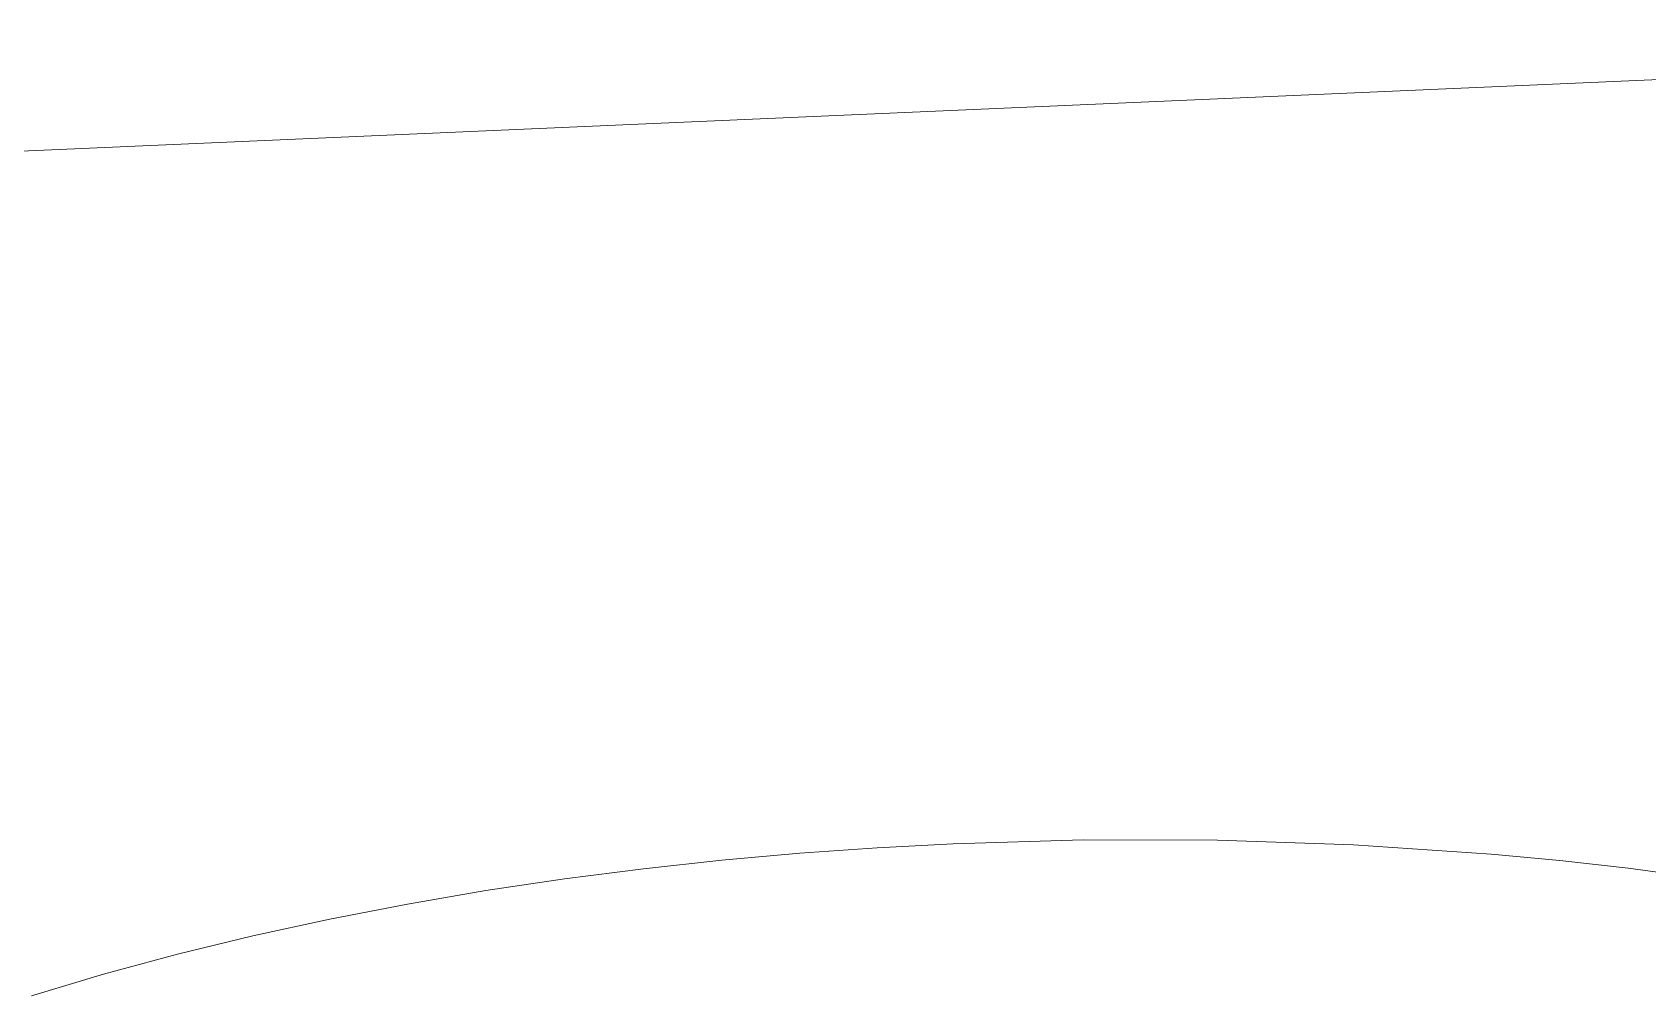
# Model space of a CAD drawing. Header units: millimetres. Extents: x 492 to 7139, y 278 to 5201.
# Drawn here: x 6157.4 to 6213.1, y 2947.8 to 2981 of the extents above; entities that cross this region are included whole.
import ezdxf

# ---------------------------------------------------------------- set-up
doc = ezdxf.new("R2010")
doc.units = ezdxf.units.MM
doc.layers.add('ZANO_R', color=7, linetype='Continuous', lineweight=0)

msp = doc.modelspace()

# ---------------------------------------------------------------- linework, layer by layer
at = {"layer": 'ZANO_R'}
for p, q in [((6250.788, 2980.979), (6000.071, 2970.017)), ((6186.537, 2952.88), (6189.162, 2953.018)), ((6189.162, 2953.018), (6193.651, 2953.147)), ((6193.651, 2953.147), (6198.263, 2953.138)), ((6198.263, 2953.138), (6202.958, 2952.978)), ((6202.958, 2952.978), (6207.692, 2952.658)), ((6178.489, 2952.157), (6181.192, 2952.451)), ((6181.192, 2952.451), (6183.878, 2952.691)), ((6183.878, 2952.691), (6186.537, 2952.88)), ((6207.692, 2952.658), (6210.058, 2952.436)), ((6210.058, 2952.436), (6212.415, 2952.172)), ((6175.776, 2951.808), (6178.489, 2952.157)), ((6212.415, 2952.172), (6214.756, 2951.865)), ((6170.363, 2950.94), (6173.064, 2951.402)), ((6173.064, 2951.402), (6175.776, 2951.808)), ((6167.684, 2950.421), (6170.363, 2950.94)), ((6165.038, 2949.845), (6167.684, 2950.421)), ((6162.436, 2949.212), (6165.038, 2949.845)), ((6159.89, 2948.524), (6162.436, 2949.212)), ((6157.412, 2947.781), (6159.89, 2948.524))]:
    msp.add_line(p, q, dxfattribs=at)

doc.saveas('drawing.dxf')
